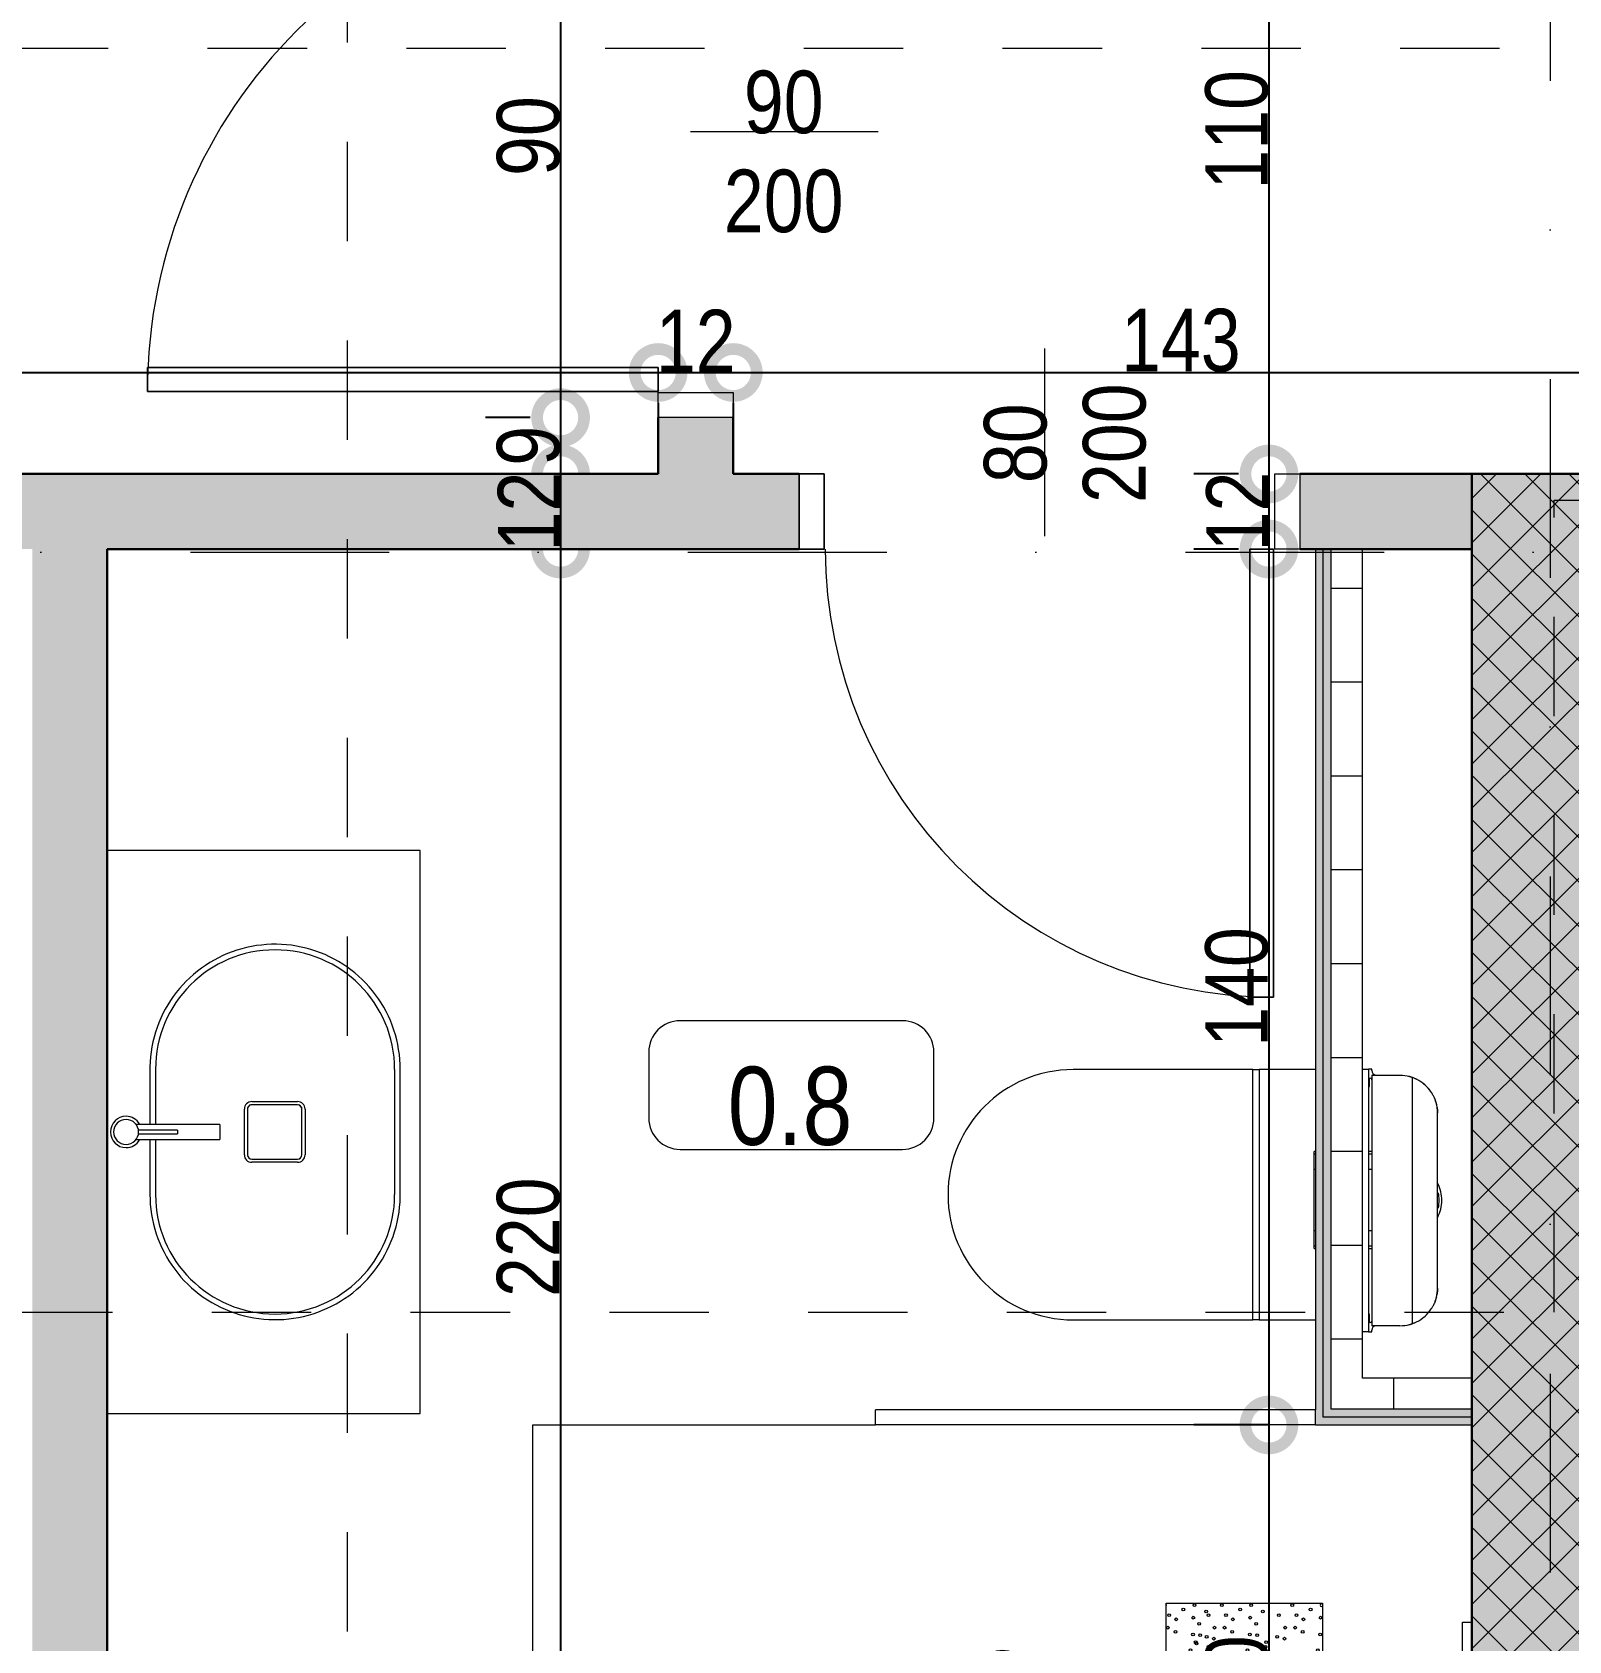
# Model space of a CAD drawing. Header units: centimetres. Extents: x 0 to 25250, y 0 to 2250.
# Drawn here: x 649 to 894.4, y 582.4 to 839.5 of the extents above; entities that cross this region are included whole.
import ezdxf

# ---------------------------------------------------------------- set-up
doc = ezdxf.new("R2010")
doc.units = ezdxf.units.CM
doc.linetypes.add('17-View-1$0$Dash', pattern=[31.75, 15.875, -15.875])
doc.linetypes.add('17-View-1$0$Dash dot', pattern=[79.375, 31.75, -23.8125, 0, -23.8125])
for name, color, linetype, lineweight in [('A-ANNO-DIMS', 7, 'Continuous', 9), ('A-AREA-IDEN', 7, 'Continuous', 9), ('A-DOOR', 7, 'Continuous', 9), ('A-DOOR-FRAM', 7, 'Continuous', 15), ('A-DOOR-IDEN', 7, 'Continuous', 9), ('A-WALL', 7, 'Continuous', 9), ('A-WALL-FNSH', 7, 'Continuous', 9), ('A-WALL-PATT', 7, 'Continuous', 9), ('G-ANNO-SYMB', 7, 'Continuous', 9), ('I-FURN', 7, 'Continuous', 9), ('P-SANR-FIXT', 7, 'Continuous', 9), ('S-COLS', 7, 'Continuous', 9), ('S-GRID', 7, 'Continuous', 9)]:
    doc.layers.add(name, color=color, linetype=linetype, lineweight=lineweight)
doc.styles.add('17-View-1$0$Arial Narrow', font='ARIALN.TTF', dxfattribs={"height": 12.5})
doc.styles.add('17-View-1$0$Arial Narrow_1', font='ARIALN.TTF', dxfattribs={"height": 10})
doc.styles.add('17-View-1$0$Arial Narrow_3', font='ARIALN.TTF', dxfattribs={"height": 10})
doc.dimstyles.new('17-View-1$0$TEC_DIM', dxfattribs={"dimscale": 30.48, "dimtxt": 10.23431, "dimasz": 0.492126, "dimexe": 0.393701, "dimexo": 0.246063, "dimgap": 0, "dimtad": 1, "dimdec": 0, "dimzin": 0, "dimdsep": 46, "dimtxsty": '17-View-1$0$Arial Narrow_3', "dimblk1": '17-View-1$0$_DotSmall', "dimblk2": '17-View-1$0$_DotSmall', "dimsah": 1, "dimcen": 0.09, "dimazin": 0, "dimtfac": 1, "dimtdec": 4, "dimtix": 1, "dimtmove": 0, "dimatfit": 3, "dimfxl": 1, "dimtvp": 1, "dimtolj": 1, "dimtzin": 0, "dimarcsym": 2})

# ---------------------------------------------------------------- blocks, each defined once
blk = doc.blocks.new('TEC - ДУШ КАБИНА - ДУШ 150x80 пита-2354202-НИВО 0')
at = {"layer": 'P-SANR-FIXT'}
for p, q in [((150, 40), (150, -40)), ((150, 40), (150, -40)), ((23.87, 13.5), (48.87, 13.5)), ((23.87, -11.5), (23.87, 13.5)), ((48.87, 13.5), (48.87, -11.5)), ((0, 8.5), (1.5, 8.5)), ((1.5, 8.5), (1.5, -8.5)), ((2.05, 1.9), (1.5, 1.9)), ((2.05, -2.31), (2.05, 2.31)), ((2.05, 2.31), (4.76, 2.31)), ((4.76, 2.31), (4.76, -2.31)), ((2.05, -1.9), (1.5, -1.9)), ((4.76, -2.31), (2.05, -2.31)), ((1.5, -8.5), (0, -8.5)), ((48.87, -11.5), (23.87, -11.5)), ((150, -40), (95.3, -40)), ((150, -40), (95.3, -40))]:
    blk.add_line(p, q, dxfattribs=at)
for centre, radius in [((27.76, 13.02), 0.22), ((29.14, 13.02), 0.22), ((30.35, 13.02), 0.22), ((32.39, 13.02), 0.22), ((39.01, 13.02), 0.22), ((40.39, 13.02), 0.22), ((41.6, 13.02), 0.22), ((43.65, 13.02), 0.22), ((48.09, 13.02), 0.22), ((24.56, 10.6), 0.22), ((25.11, 11.92), 0.22), ((27.76, 10.38), 0.22), ((29.52, 10.76), 0.22), ((31.84, 11.15), 0.22), ((32.84, 10.32), 0.22), ((33.28, 11.48), 0.22), ((35.81, 10.6), 0.22), ((36.37, 11.92), 0.22), ((39.01, 10.38), 0.22), ((40.78, 10.76), 0.22), ((41.92, 10.32), 0.22), ((42.36, 11.48), 0.22), ((43.09, 11.15), 0.22), ((44.89, 10.6), 0.22), ((45.44, 11.92), 0.22), ((48.09, 10.38), 0.22), ((24.56, 8.94), 0.22), ((24.62, 7.51), 0.22), ((26.16, 8.94), 0.22), ((27.98, 9), 0.22), ((30.13, 8.12), 0.22), ((30.85, 9.5), 0.22), ((31.84, 8.06), 0.22), ((35.04, 8.12), 0.22), ((35.81, 8.94), 0.22), ((35.87, 7.51), 0.22), ((37.41, 8.94), 0.22), ((39.23, 9), 0.22), ((41.38, 8.12), 0.22), ((42.1, 9.5), 0.22), ((43.09, 8.06), 0.22), ((44.12, 8.12), 0.22), ((44.89, 8.94), 0.22), ((44.95, 7.51), 0.22), ((46.49, 8.94), 0.22), ((48.31, 9), 0.22), ((24.23, 5.03), 0.22), ((29.96, 5.69), 0.22), ((31.12, 5.42), 0.22), ((32.89, 6.24), 0.22), ((33, 7.01), 0.22), ((34.33, 5.14), 0.22), ((34.93, 6.46), 0.22), ((35.48, 5.03), 0.22), ((41.22, 5.69), 0.22), ((42.08, 7.01), 0.22), ((42.38, 5.42), 0.22), ((43.4, 5.14), 0.22), ((44.01, 6.46), 0.22), ((44.14, 6.24), 0.22), ((44.56, 5.03), 0.22), ((26.93, 2.61), 0.22), ((27.04, 4.59), 0.22), ((28.26, 3.93), 0.22), ((29.85, 3.93), 0.22), ((34.49, 3.32), 0.22), ((38.19, 2.61), 0.22), ((38.3, 4.59), 0.22), ((39.51, 3.93), 0.22), ((41.11, 3.93), 0.22), ((43.57, 3.32), 0.22), ((47.26, 2.61), 0.22), ((47.37, 4.59), 0.22), ((48.59, 3.93), 0.22), ((75, 0.5), 4.5), ((3.95, 0), 0.19), ((24.01, 0.35), 0.22), ((24.17, 2.33), 0.22), ((25.11, 0.39), 0.22), ((25.77, 1.01), 0.22), ((27.76, 1.49), 0.22), ((28.03, 1.94), 0.22), ((28.7, 0.35), 0.22), ((29.14, 1.49), 0.22), ((30.35, 1.49), 0.22), ((30.85, 1.95), 0.22), ((32.39, 1.49), 0.22), ((33.28, -0.05), 0.22), ((33.39, 1.34), 0.22), ((35.26, 0.35), 0.22), ((35.43, 2.33), 0.22), ((36.37, 0.39), 0.22), ((37.03, 1.01), 0.22), ((39.01, 1.49), 0.22), ((39.29, 1.94), 0.22), ((39.95, 0.35), 0.22), ((40.39, 1.49), 0.22), ((41.6, 1.49), 0.22), ((42.1, 1.95), 0.22), ((42.36, -0.05), 0.22), ((42.47, 1.34), 0.22), ((43.65, 1.49), 0.22), ((44.34, 0.35), 0.22), ((44.51, 2.33), 0.22), ((45.44, 0.39), 0.22), ((46.11, 1.01), 0.22), ((48.09, 1.49), 0.22), ((48.37, 1.94), 0.22), ((24.56, -0.93), 0.22), ((24.56, -2.59), 0.22), ((26.16, -2.59), 0.22), ((27.76, -1.16), 0.22), ((27.98, -2.53), 0.22), ((29.52, -0.77), 0.22), ((30.85, -2.04), 0.22), ((31.84, -0.38), 0.22), ((32.84, -1.21), 0.22), ((35.81, -0.93), 0.22), ((35.81, -2.59), 0.22), ((37.41, -2.59), 0.22), ((39.01, -1.16), 0.22), ((39.23, -2.53), 0.22), ((40.78, -0.77), 0.22), ((41.92, -1.21), 0.22), ((42.1, -2.04), 0.22), ((43.09, -0.38), 0.22), ((44.89, -0.93), 0.22), ((44.89, -2.59), 0.22), ((46.49, -2.59), 0.22), ((48.09, -1.16), 0.22), ((48.31, -2.53), 0.22), ((24.62, -4.02), 0.22), ((30.13, -3.41), 0.22), ((31.84, -3.47), 0.22), ((32.89, -5.29), 0.22), ((33, -4.52), 0.22), ((34.93, -5.07), 0.22), ((35.04, -3.41), 0.22), ((35.87, -4.02), 0.22), ((41.38, -3.41), 0.22), ((42.08, -4.52), 0.22), ((43.09, -3.47), 0.22), ((44.01, -5.07), 0.22), ((44.12, -3.41), 0.22), ((44.14, -5.29), 0.22), ((44.95, -4.02), 0.22), ((24.23, -6.5), 0.22), ((27.04, -6.94), 0.22), ((28.26, -7.6), 0.22), ((29.85, -7.6), 0.22), ((29.96, -5.84), 0.22), ((31.12, -6.12), 0.22), ((34.33, -6.39), 0.22), ((35.48, -6.5), 0.22), ((38.3, -6.94), 0.22), ((39.51, -7.6), 0.22), ((41.11, -7.6), 0.22), ((41.22, -5.84), 0.22), ((42.38, -6.12), 0.22), ((43.4, -6.39), 0.22), ((44.56, -6.5), 0.22), ((47.37, -6.94), 0.22), ((48.59, -7.6), 0.22), ((24.17, -9.2), 0.22), ((26.93, -8.93), 0.22), ((28.03, -9.59), 0.22), ((30.85, -9.59), 0.22), ((33.39, -10.19), 0.22), ((34.49, -8.21), 0.22), ((35.43, -9.2), 0.22), ((38.19, -8.93), 0.22), ((39.29, -9.59), 0.22), ((42.1, -9.59), 0.22), ((42.47, -10.19), 0.22), ((43.57, -8.21), 0.22), ((44.51, -9.2), 0.22), ((47.26, -8.93), 0.22), ((48.37, -9.59), 0.22), ((25.77, -10.52), 0.22), ((28.7, -11.19), 0.22), ((35.26, -11.19), 0.22), ((37.03, -10.52), 0.22), ((39.95, -11.19), 0.22), ((44.34, -11.19), 0.22), ((46.11, -10.52), 0.22)]:
    blk.add_circle(centre, radius, dxfattribs=at)
for centre, start, end in [((23.79, 8.12), 290.8766, 69.1234), ((23.68, 6.46), 329.3889, 30.6111), ((49.03, 0.35), 137.3417, 222.6583), ((23.79, -3.41), 290.8766, 69.1234), ((23.68, -5.07), 329.3889, 30.6111), ((24.01, -11.19), 229.8884, 130.1116), ((49.03, -11.19), 137.3417, 222.6583)]:
    blk.add_arc(centre, 0.22, start, end, dxfattribs=at)
blk = doc.blocks.new('ШКАФ_баня - ШКАФ_баня-2331758-НИВО 0')
at = {"layer": 'I-FURN'}
for p, q in [((-45, 0), (-45, -50)), ((45, -50), (45, 0)), ((-1.2, -4.5), (-1.2, -18)), ((-0.3, -4.88), (-0.3, -11.2)), ((0.3, -11.2), (0.3, -4.88)), ((1.2, -18), (1.2, -4.5)), ((-1.19, -6.8), (-10, -6.8)), ((-1.2, -7.7), (-10, -7.7)), ((10, -6.8), (1.19, -6.8)), ((10, -7.7), (1.2, -7.7)), ((0.3, -11.2), (-0.3, -11.2)), ((1.2, -18), (-1.2, -18)), ((-4.85, -30.39), (-4.85, -23.09)), ((-4.35, -23.09), (-4.35, -30.39)), ((-3.65, -21.89), (3.65, -21.89)), ((3.65, -22.39), (-3.65, -22.39)), ((4.35, -30.39), (4.35, -23.09)), ((4.85, -23.09), (4.85, -30.39)), ((-3.65, -31.09), (3.65, -31.09)), ((3.65, -31.59), (-3.65, -31.59)), ((10, -45.9), (-10, -45.9)), ((-10, -46.8), (10, -46.8)), ((-45, -50), (45, -50))]:
    blk.add_line(p, q, dxfattribs=at)
at = {"layer": 'I-FURN', "flags": 128}
for points in [[(-10, -6.8), (-10.8, -6.82), (-11.6, -6.86), (-12.39, -6.94), (-13.19, -7.06), (-13.97, -7.2), (-14.75, -7.37), (-15.53, -7.58), (-16.29, -7.82), (-17.05, -8.08), (-17.79, -8.38), (-18.52, -8.7), (-19.24, -9.06), (-19.94, -9.44), (-20.62, -9.85), (-21.29, -10.29), (-21.94, -10.76), (-22.58, -11.25), (-23.19, -11.76), (-23.78, -12.3), (-24.35, -12.87), (-24.89, -13.45), (-25.41, -14.06), (-25.91, -14.68), (-26.38, -15.33), (-26.83, -15.99), (-27.25, -16.68), (-27.64, -17.37), (-28, -18.09), (-28.34, -18.81), (-28.64, -19.55), (-28.92, -20.3), (-29.16, -21.07), (-29.37, -21.84), (-29.56, -22.62), (-29.71, -23.4), (-29.83, -24.19), (-29.92, -24.99), (-29.97, -25.78), (-30, -26.58), (-29.99, -27.38), (-29.95, -28.18), (-29.88, -28.98), (-29.78, -29.77), (-29.64, -30.56), (-29.48, -31.34), (-29.28, -32.12), (-29.05, -32.89), (-28.79, -33.64), (-28.5, -34.39), (-28.19, -35.12), (-27.84, -35.84), (-27.46, -36.55), (-27.06, -37.24), (-26.63, -37.91), (-26.17, -38.57), (-25.69, -39.21), (-25.18, -39.82), (-24.64, -40.42), (-24.09, -41), (-23.51, -41.55), (-22.91, -42.08), (-22.29, -42.58), (-21.65, -43.06), (-20.99, -43.51), (-20.31, -43.94), (-19.62, -44.34), (-18.91, -44.71), (-18.18, -45.05), (-17.45, -45.36), (-16.7, -45.64), (-15.94, -45.9), (-15.17, -46.12), (-14.4, -46.31), (-13.61, -46.47), (-12.82, -46.6), (-12.03, -46.7), (-11.23, -46.76), (-10.43, -46.8), (-10, -46.8)], [(10, -46.8), (10.8, -46.78), (11.6, -46.74), (12.39, -46.66), (13.19, -46.54), (13.97, -46.4), (14.75, -46.23), (15.53, -46.02), (16.29, -45.78), (17.05, -45.52), (17.79, -45.22), (18.52, -44.9), (19.24, -44.54), (19.94, -44.16), (20.62, -43.75), (21.29, -43.31), (21.94, -42.84), (22.58, -42.35), (23.19, -41.84), (23.78, -41.3), (24.35, -40.73), (24.89, -40.15), (25.41, -39.54), (25.91, -38.92), (26.38, -38.27), (26.83, -37.61), (27.25, -36.92), (27.64, -36.23), (28, -35.51), (28.34, -34.79), (28.64, -34.05), (28.92, -33.3), (29.16, -32.53), (29.37, -31.76), (29.56, -30.98), (29.71, -30.2), (29.83, -29.41), (29.92, -28.61), (29.97, -27.82), (30, -27.02), (29.99, -26.22), (29.95, -25.42), (29.88, -24.62), (29.78, -23.83), (29.64, -23.04), (29.48, -22.26), (29.28, -21.48), (29.05, -20.71), (28.79, -19.96), (28.5, -19.21), (28.19, -18.48), (27.84, -17.76), (27.46, -17.05), (27.06, -16.36), (26.63, -15.69), (26.17, -15.03), (25.69, -14.39), (25.18, -13.78), (24.64, -13.18), (24.09, -12.6), (23.51, -12.05), (22.91, -11.52), (22.29, -11.02), (21.65, -10.54), (20.99, -10.09), (20.31, -9.66), (19.62, -9.26), (18.91, -8.89), (18.18, -8.55), (17.45, -8.24), (16.7, -7.96), (15.94, -7.7), (15.17, -7.48), (14.4, -7.29), (13.61, -7.13), (12.82, -7), (12.03, -6.9), (11.23, -6.84), (10.43, -6.8), (10, -6.8)]]:
    blk.add_lwpolyline(points, dxfattribs=at)
at = {"layer": 'I-FURN'}
for centre, radius, start, end in [((0, -3), 2.5, 360, 180), ((0, -3), 2, 360, 180), ((0, -3), 2.5, 180, 239.8518), ((0, -3), 2, 180, 360), ((0, -3), 2.5, 300.1482, 360), ((-10, -26.8), 19.1, 90, 270), ((10, -26.8), 19.1, 270, 90), ((-3.65, -23.09), 1.2, 90, 180), ((-3.65, -23.09), 0.7, 90, 180), ((-3.65, -23.09), 0.7, 105, 135), ((3.65, -23.09), 1.2, 0, 90), ((3.65, -23.09), 0.7, 360, 90), ((3.65, -23.09), 0.7, 15, 75), ((-3.65, -30.39), 1.2, 180, 270), ((-3.65, -30.39), 0.7, 180, 270), ((-3.65, -30.39), 0.7, 195, 225), ((3.65, -30.39), 0.7, 270, 360), ((3.65, -30.39), 1.2, 270, 0), ((3.65, -30.39), 0.7, 315, 345), ((3.65, -30.39), 0.7, 270, 300)]:
    blk.add_arc(centre, radius, start, end, dxfattribs=at)
blk = doc.blocks.new('WC 01 - WC-2236030-НИВО 0')
at = {"layer": 'P-SANR-FIXT'}
for p, q in [((-20, 36.7), (-20, 27.7)), ((20, 27.7), (20, 36.7)), ((-20, 27.7), (20, 27.7)), ((-20, 26.7), (-20, 27.7)), ((20, 26.7), (-20, 26.7)), ((-20, 26.7), (-20, -2)), ((20, 27.7), (20, 26.7)), ((20, -2), (20, 26.7))]:
    blk.add_line(p, q, dxfattribs=at)
blk.add_arc((0, -2), 20, 180, 360, dxfattribs=at)
blk = doc.blocks.new('TEC_DOOR-INT - 80x200-2358334-НИВО 0')
at = {"layer": 'A-DOOR', "lineweight": 15}
for p, q in [((32, -6), (35.8, -6)), ((32, -77.6), (32, -6)), ((32, -6), (32, -77.6)), ((35.8, -6), (32, -6)), ((35.8, -6), (35.8, -77.6)), ((35.8, -77.6), (35.8, -6)), ((35.8, -77.6), (32, -77.6)), ((32, -77.6), (35.8, -77.6))]:
    blk.add_line(p, q, dxfattribs=at)
at = {"layer": 'A-DOOR'}
blk.add_arc((35.8, -6), 71.6, 180, 270, dxfattribs=at)
at = {"layer": 'A-DOOR-FRAM'}
for p, q in [((-40, -6), (-40, 6)), ((-40, 6), (-36, 6)), ((-36, 6), (-40, 6)), ((-40, 6), (-40, -6)), ((-36, 6), (-36, -6)), ((-36, -6), (-36, 6)), ((36, 6), (40, 6)), ((36, -6), (36, 6)), ((36, -6), (36, 6)), ((36, 6), (40, 6)), ((40, 6), (40, -6)), ((40, 6), (40, -6)), ((-36, -6), (-40, -6)), ((-40, -6), (-36, -6)), ((40, -6), (36, -6)), ((40, -6), (36, -6))]:
    blk.add_line(p, q, dxfattribs=at)
blk = doc.blocks.new('TEC_DOOR-INT - 90x200-2358335-НИВО 0')
at = {"layer": 'A-DOOR', "lineweight": 15}
for p, q in [((37, -6), (40.8, -6)), ((37, -87.6), (37, -6)), ((37, -6), (37, -87.6)), ((40.8, -6), (37, -6)), ((40.8, -6), (40.8, -87.6)), ((40.8, -87.6), (40.8, -6)), ((40.8, -87.6), (37, -87.6)), ((37, -87.6), (40.8, -87.6))]:
    blk.add_line(p, q, dxfattribs=at)
at = {"layer": 'A-DOOR'}
blk.add_arc((40.8, -6), 81.6, 180, 270, dxfattribs=at)
at = {"layer": 'A-DOOR-FRAM'}
for p, q in [((-45, -6), (-45, 6)), ((-45, 6), (-41, 6)), ((-41, 6), (-45, 6)), ((-45, 6), (-45, -6)), ((-41, 6), (-41, -6)), ((-41, -6), (-41, 6)), ((41, 6), (45, 6)), ((41, -6), (41, 6)), ((41, -6), (41, 6)), ((41, 6), (45, 6)), ((45, 6), (45, -6)), ((45, 6), (45, -6)), ((-41, -6), (-45, -6)), ((-45, -6), (-41, -6)), ((45, -6), (41, -6)), ((45, -6), (41, -6))]:
    blk.add_line(p, q, dxfattribs=at)
blk = doc.blocks.new('СИСТЕМА ЗА ВГРАЖДАНЕ GROHE - Rapid_SL_38675001-2232490-НИВО 0')
at = {"layer": 'P-SANR-FIXT'}
for p, q in [((666.64, -996.69), (667.64, -996.69)), ((667.64, -996.69), (667.64, -1038.69)), ((668.14, -996.69), (667.64, -996.69)), ((668.14, -996.95), (668.14, -996.69)), ((667.64, -999.49), (667.79, -999.49)), ((667.79, -999.49), (667.79, -998.13)), ((668.14, -997.65), (668.14, -1037.72)), ((668.14, -997.65), (668.64, -997.65)), ((668.64, -997.65), (672.64, -997.65)), ((672.64, -997.72), (672.64, -997.65)), ((674.64, -1037.38), (674.64, -998.07)), ((678.64, -1031.72), (678.64, -1003.72)), ((659.14, -1009.9), (658.94, -1009.9)), ((658.94, -1009.9), (658.94, -1009.9)), ((658.94, -1010.05), (658.94, -1009.9)), ((658.94, -1010.29), (658.94, -1010.05)), ((658.94, -1012.74), (658.94, -1010.29)), ((659.14, -1010.29), (658.94, -1010.29)), ((668.16, -1009.9), (667.64, -1009.9)), ((668.16, -1010.29), (667.64, -1010.29)), ((668.16, -1010.11), (668.16, -1010.29)), ((668.16, -1010.29), (668.16, -1012.74)), ((658.94, -1022.54), (658.94, -1012.74)), ((659.14, -1012.74), (658.94, -1012.74)), ((668.16, -1012.74), (667.64, -1012.74)), ((668.16, -1012.74), (668.16, -1022.54)), ((658.94, -1025.01), (658.94, -1022.54)), ((659.14, -1022.54), (658.94, -1022.54)), ((668.16, -1022.54), (667.64, -1022.54)), ((668.16, -1022.54), (668.16, -1025.01)), ((658.94, -1025.25), (658.94, -1025.01)), ((659.14, -1025.01), (658.94, -1025.01)), ((658.94, -1025.4), (658.94, -1025.25)), ((658.94, -1025.4), (659.14, -1025.4)), ((658.94, -1025.4), (658.94, -1025.4)), ((668.16, -1025.01), (667.64, -1025.01)), ((667.64, -1025.4), (668.16, -1025.4)), ((668.16, -1025.01), (668.16, -1025.19)), ((667.79, -1035.89), (667.64, -1035.89)), ((667.79, -1037.24), (667.79, -1035.89)), ((667.64, -1038.69), (666.64, -1038.69)), ((667.64, -1038.69), (668.14, -1038.69)), ((668.64, -1037.72), (668.14, -1037.72)), ((668.14, -1038.69), (668.14, -1038.42)), ((672.64, -1037.72), (668.64, -1037.72))]:
    blk.add_line(p, q, dxfattribs=at)
for centre, radius, start, end in [((668.85, -996.95), 0.706, 180, 262.3719), ((667.89, -997.9), 0.25, 246.4218, 270), ((667.89, -998.4), 0.25, 0, 90), ((667.89, -998.4), 0.25, 0, 30), ((672.64, -1003.72), 6, 75.5225, 90), ((672.64, -1003.72), 6, 76.7113, 77.567), ((672.64, -1003.72), 6, 33.5573, 63.7897), ((672.64, -1003.72), 6, 47.8843, 51.5756), ((672.64, -1003.72), 6, 35.5088, 39.1323), ((673.53, -1017.69), 5.8, 360, 27.5667), ((673.53, -1017.69), 5.8, 332.3078, 360), ((673.53, -1017.69), 5.38, 360, 13.0464), ((673.53, -1017.69), 5.38, 346.9536, 360), ((672.64, -1031.72), 6, 296.2103, 326.4427), ((672.64, -1031.72), 6, 320.8677, 324.4912), ((667.89, -1037.47), 0.25, 90, 113.5782), ((667.89, -1036.97), 0.25, 270, 0), ((667.89, -1036.97), 0.25, 330, 0), ((668.85, -1038.42), 0.706, 97.6281, 180), ((672.64, -1031.72), 6, 270, 284.4775), ((672.64, -1031.72), 6, 282.433, 283.2887), ((672.64, -1031.72), 6, 308.4244, 312.1157)]:
    blk.add_arc(centre, radius, start, end, dxfattribs=at)
for points, knots in [([(674.64, -998.07), (674.64, -998.07), (674.63, -998.06), (674.6, -998.05), (674.53, -998.03), (674.46, -998.01), (674.4, -997.98), (674.35, -997.97), (674.27, -997.95), (674.2, -997.93), (674.14, -997.91)], [0, 0, 0, 0, 0.142857, 0.285714, 0.428571, 0.571429, 0.678571, 0.732143, 0.785714, 1, 1, 1, 1]), ([(675.29, -998.34), (675.25, -998.32), (675.16, -998.27), (674.98, -998.19), (674.8, -998.12), (674.67, -998.08), (674.64, -998.07), (674.64, -998.07)], [0, 0, 0, 0, 0.142857, 0.285714, 0.571429, 0.785714, 1, 1, 1, 1]), ([(677.64, -1035.04), (677.74, -1034.89), (677.92, -1034.6), (678.15, -1034.13), (678.33, -1033.66), (678.57, -1032.86), (678.64, -1032.21), (678.64, -1031.72)], [0, 0, 0, 0, 0.142857, 0.285714, 0.428571, 0.571429, 1, 1, 1, 1]), ([(674.64, -1037.38), (674.64, -1037.38), (674.69, -1037.36), (674.85, -1037.31), (674.98, -1037.25), (675.04, -1037.22), (675.14, -1037.18), (675.23, -1037.14), (675.29, -1037.11)], [0, 0, 0, 0, 0.285714, 0.571429, 0.678571, 0.732143, 0.785714, 1, 1, 1, 1])]:
    blk.add_open_spline(points, degree=3, knots=knots, dxfattribs=at)
for points in [[(678.64, -1003.72), (678.64, -1003.56), (678.63, -1003.24), (678.57, -1002.75), (678.47, -1002.27), (678.33, -1001.79), (678.15, -1001.32), (677.92, -1000.85), (677.74, -1000.55), (677.64, -1000.41)], [(678.14, -1001.33), (678.19, -1001.44), (678.28, -1001.66), (678.39, -1002), (678.45, -1002.23), (678.48, -1002.34)], [(678.55, -1002.69), (678.61, -1003.03), (678.64, -1003.38), (678.64, -1003.72)], [(678.48, -1033.11), (678.45, -1033.22), (678.39, -1033.45), (678.28, -1033.79), (678.19, -1034.01), (678.14, -1034.12)], [(678.64, -1031.72), (678.64, -1031.84), (678.64, -1032.07), (678.61, -1032.42), (678.57, -1032.65), (678.55, -1032.76)], [(674.14, -1037.53), (674.18, -1037.52), (674.25, -1037.5), (674.36, -1037.47), (674.45, -1037.44), (674.53, -1037.42), (674.6, -1037.4), (674.63, -1037.38), (674.64, -1037.38), (674.64, -1037.38)]]:
    blk.add_open_spline(points, degree=3, dxfattribs=at)
blk = doc.blocks.new('VITRINA - ВИТРИНА 80х240-2367799-НИВО 0')
at = {"layer": 'P-SANR-FIXT'}
for p, q in [((1.2, 35.3), (-1.2, 35.3)), ((-1.2, 35.3), (-1.2, -35)), ((1.2, 35.3), (1.2, -35)), ((1.2, -35), (-1.2, -35))]:
    blk.add_line(p, q, dxfattribs=at)
blk = doc.blocks.new('TEC_ROOM_TAG - TEC_ROOM_TAG-32046-НИВО 0')
at = {"layer": 'A-AREA-IDEN'}
for p, q in [((0.3718, 0.1968), (-0.3391, 0.1968)), ((-0.4391, 0.0968), (-0.4391, -0.1143)), ((0.4718, -0.1143), (0.4718, 0.0968)), ((-0.3391, -0.2143), (0.3718, -0.2143))]:
    blk.add_line(p, q, dxfattribs=at)
for centre, start, end in [((-0.3391, 0.0968), 90, 180), ((0.3718, 0.0968), 360, 90), ((-0.3391, -0.1143), 180, 270), ((0.3718, -0.1143), 270, 360)]:
    blk.add_arc(centre, 0.1, start, end, dxfattribs=at)
blk = doc.blocks.new('TEC_DOOR_TAG - TEC_DOOR_TAG-22318-НИВО 0')
at = {"layer": 'A-DOOR-IDEN'}
blk.add_line((-0.0145, -0.0167), (-0.0145, 0.5833), dxfattribs=at)
blk = doc.blocks.new('17-View-1$0$_DotSmall')
at = {"color": 0, "linetype": 'ByBlock', "const_width": 0.5}
blk.add_lwpolyline([(-0.0625, 0, 1), (0.0625, 0, 1)], format="xyb", close=True, dxfattribs=at)
blk = doc.blocks.new('*D2360')
at = {"layer": 'A-ANNO-DIMS', "color": 0, "lineweight": -2, "transparency": 16777216}
for p, q in [((1993.97, 901.4), (1993.97, 279.71)), ((398.97, 406.4), (398.97, 279.71)), ((398.97, 291.71), (1993.97, 291.71))]:
    blk.add_line(p, q, dxfattribs=at)
at = {"layer": 'A-ANNO-DIMS', "color": 0, "lineweight": -2, "transparency": 16777216, "xscale": 15, "yscale": 15, "zscale": 15, "rotation": 180}
blk.add_blockref('17-View-1$0$_DotSmall', (398.97, 291.71), dxfattribs=at)
at = {"layer": 'A-ANNO-DIMS', "color": 0, "lineweight": -2, "transparency": 16777216, "xscale": 15, "yscale": 15, "zscale": 15}
blk.add_blockref('17-View-1$0$_DotSmall', (1993.97, 291.71), dxfattribs=at)
at = {"layer": 'A-ANNO-DIMS', "color": 0, "transparency": 16777216, "insert": (1196.47, 296.81), "char_height": 10, "width": 30.4105, "attachment_point": 5, "style": '17-View-1$0$Arial Narrow_3'}
blk.add_mtext('\\A1;1595', dxfattribs=at)
blk = doc.blocks.new('*D2431')
at = {"layer": 'A-ANNO-DIMS', "color": 0, "lineweight": -2, "transparency": 16777216}
for p, q in [((841.69, 878.9), (834.54, 878.9)), ((846.54, 878.9), (846.54, 768.9)), ((841.69, 768.9), (834.54, 768.9))]:
    blk.add_line(p, q, dxfattribs=at)
at = {"layer": 'A-ANNO-DIMS', "color": 0, "lineweight": -2, "transparency": 16777216, "xscale": 15, "yscale": 15, "zscale": 15}
for p, rotation in [((846.54, 878.9), 90), ((846.54, 768.9), 270)]:
    blk.add_blockref('17-View-1$0$_DotSmall', p, dxfattribs=dict(at, rotation=rotation))
at = {"layer": 'A-ANNO-DIMS', "color": 0, "transparency": 16777216, "insert": (841.43, 823.9), "char_height": 10, "width": 22.8079, "attachment_point": 5, "rotation": 90, "style": '17-View-1$0$Arial Narrow_3'}
blk.add_mtext('\\A1;110', dxfattribs=at)
blk = doc.blocks.new('*D2432')
at = {"layer": 'A-ANNO-DIMS', "color": 0, "lineweight": -2, "transparency": 16777216}
for p, q in [((841.69, 768.9), (834.54, 768.9)), ((846.54, 768.9), (846.54, 756.9)), ((841.69, 756.9), (834.54, 756.9))]:
    blk.add_line(p, q, dxfattribs=at)
at = {"layer": 'A-ANNO-DIMS', "color": 0, "lineweight": -2, "transparency": 16777216, "xscale": 15, "yscale": 15, "zscale": 15}
for p, rotation in [((846.54, 768.9), 90), ((846.54, 756.9), 270)]:
    blk.add_blockref('17-View-1$0$_DotSmall', p, dxfattribs=dict(at, rotation=rotation))
at = {"layer": 'A-ANNO-DIMS', "color": 0, "transparency": 16777216, "insert": (841.52, 762.9), "char_height": 10, "width": 15.2053, "attachment_point": 5, "rotation": 90, "style": '17-View-1$0$Arial Narrow_3'}
blk.add_mtext('\\A1;12', dxfattribs=at)
blk = doc.blocks.new('*D2433')
at = {"layer": 'A-ANNO-DIMS', "color": 0, "lineweight": -2, "transparency": 16777216}
for p, q in [((841.69, 756.9), (834.54, 756.9)), ((846.54, 756.9), (846.54, 616.9)), ((846.47, 616.9), (834.54, 616.9))]:
    blk.add_line(p, q, dxfattribs=at)
at = {"layer": 'A-ANNO-DIMS', "color": 0, "lineweight": -2, "transparency": 16777216, "xscale": 15, "yscale": 15, "zscale": 15}
for p, rotation in [((846.54, 756.9), 90), ((846.54, 616.9), 270)]:
    blk.add_blockref('17-View-1$0$_DotSmall', p, dxfattribs=dict(at, rotation=rotation))
at = {"layer": 'A-ANNO-DIMS', "color": 0, "transparency": 16777216, "insert": (841.43, 686.9), "char_height": 10, "width": 22.8079, "attachment_point": 5, "rotation": 90, "style": '17-View-1$0$Arial Narrow_3'}
blk.add_mtext('\\A1;140', dxfattribs=at)
blk = doc.blocks.new('*D2434')
at = {"layer": 'A-ANNO-DIMS', "color": 0, "lineweight": -2, "transparency": 16777216}
for p, q in [((846.47, 616.9), (834.54, 616.9)), ((846.54, 616.9), (846.54, 536.9)), ((841.69, 536.9), (834.54, 536.9))]:
    blk.add_line(p, q, dxfattribs=at)
at = {"layer": 'A-ANNO-DIMS', "color": 0, "lineweight": -2, "transparency": 16777216, "xscale": 15, "yscale": 15, "zscale": 15}
for p, rotation in [((846.54, 616.9), 90), ((846.54, 536.9), 270)]:
    blk.add_blockref('17-View-1$0$_DotSmall', p, dxfattribs=dict(at, rotation=rotation))
at = {"layer": 'A-ANNO-DIMS', "color": 0, "transparency": 16777216, "insert": (841.43, 576.9), "char_height": 10, "width": 15.2053, "attachment_point": 5, "rotation": 90, "style": '17-View-1$0$Arial Narrow_3'}
blk.add_mtext('\\A1;80', dxfattribs=at)
blk = doc.blocks.new('*D2442')
at = {"layer": 'A-ANNO-DIMS', "color": 0, "lineweight": -2, "transparency": 16777216}
for p, q in [((728.53, 867.9), (721.38, 867.9)), ((733.38, 867.9), (733.38, 777.9)), ((728.53, 777.9), (721.38, 777.9))]:
    blk.add_line(p, q, dxfattribs=at)
at = {"layer": 'A-ANNO-DIMS', "color": 0, "lineweight": -2, "transparency": 16777216, "xscale": 15, "yscale": 15, "zscale": 15}
for p, rotation in [((733.38, 867.9), 90), ((733.38, 777.9), 270)]:
    blk.add_blockref('17-View-1$0$_DotSmall', p, dxfattribs=dict(at, rotation=rotation))
at = {"layer": 'A-ANNO-DIMS', "color": 0, "transparency": 16777216, "insert": (728.27, 822.9), "char_height": 10, "width": 15.2053, "attachment_point": 5, "rotation": 90, "style": '17-View-1$0$Arial Narrow_3'}
blk.add_mtext('\\A1;90', dxfattribs=at)
blk = doc.blocks.new('*D2443')
at = {"layer": 'A-ANNO-DIMS', "color": 0, "lineweight": -2, "transparency": 16777216}
for p, q in [((728.53, 777.9), (721.38, 777.9)), ((733.38, 777.9), (733.38, 768.9)), ((728.53, 768.9), (721.38, 768.9))]:
    blk.add_line(p, q, dxfattribs=at)
at = {"layer": 'A-ANNO-DIMS', "color": 0, "lineweight": -2, "transparency": 16777216, "xscale": 15, "yscale": 15, "zscale": 15}
for p, rotation in [((733.38, 777.9), 90), ((733.38, 768.9), 270)]:
    blk.add_blockref('17-View-1$0$_DotSmall', p, dxfattribs=dict(at, rotation=rotation))
at = {"layer": 'A-ANNO-DIMS', "color": 0, "transparency": 16777216, "insert": (728.27, 773.4), "char_height": 10, "width": 7.6026, "attachment_point": 5, "rotation": 90, "style": '17-View-1$0$Arial Narrow_3'}
blk.add_mtext('\\A1;9', dxfattribs=at)
blk = doc.blocks.new('*D2444')
at = {"layer": 'A-ANNO-DIMS', "color": 0, "lineweight": -2, "transparency": 16777216}
for p, q in [((728.53, 768.9), (721.38, 768.9)), ((733.38, 768.9), (733.38, 756.9)), ((728.53, 756.9), (721.38, 756.9))]:
    blk.add_line(p, q, dxfattribs=at)
at = {"layer": 'A-ANNO-DIMS', "color": 0, "lineweight": -2, "transparency": 16777216, "xscale": 15, "yscale": 15, "zscale": 15}
for p, rotation in [((733.38, 768.9), 90), ((733.38, 756.9), 270)]:
    blk.add_blockref('17-View-1$0$_DotSmall', p, dxfattribs=dict(at, rotation=rotation))
at = {"layer": 'A-ANNO-DIMS', "color": 0, "transparency": 16777216, "insert": (728.36, 762.9), "char_height": 10, "width": 15.2053, "attachment_point": 5, "rotation": 90, "style": '17-View-1$0$Arial Narrow_3'}
blk.add_mtext('\\A1;12', dxfattribs=at)
blk = doc.blocks.new('*D2445')
at = {"layer": 'A-ANNO-DIMS', "color": 0, "lineweight": -2, "transparency": 16777216}
for p, q in [((728.53, 756.9), (721.38, 756.9)), ((733.38, 756.9), (733.38, 536.9)), ((728.53, 536.9), (721.38, 536.9))]:
    blk.add_line(p, q, dxfattribs=at)
at = {"layer": 'A-ANNO-DIMS', "color": 0, "lineweight": -2, "transparency": 16777216, "xscale": 15, "yscale": 15, "zscale": 15}
for p, rotation in [((733.38, 756.9), 90), ((733.38, 536.9), 270)]:
    blk.add_blockref('17-View-1$0$_DotSmall', p, dxfattribs=dict(at, rotation=rotation))
at = {"layer": 'A-ANNO-DIMS', "color": 0, "transparency": 16777216, "insert": (728.27, 646.9), "char_height": 10, "width": 22.8079, "attachment_point": 5, "rotation": 90, "style": '17-View-1$0$Arial Narrow_3'}
blk.add_mtext('\\A1;220', dxfattribs=at)
blk = doc.blocks.new('*D2562')
at = {"layer": 'A-ANNO-DIMS', "color": 0, "lineweight": -2, "transparency": 16777216}
for p, q in [((443.97, 785.12), (748.97, 785.12)), ((443.97, 780.27), (443.97, 773.12)), ((748.97, 780.27), (748.97, 773.12))]:
    blk.add_line(p, q, dxfattribs=at)
at = {"layer": 'A-ANNO-DIMS', "color": 0, "lineweight": -2, "transparency": 16777216, "xscale": 15, "yscale": 15, "zscale": 15, "rotation": 180}
blk.add_blockref('17-View-1$0$_DotSmall', (443.97, 785.12), dxfattribs=at)
at = {"layer": 'A-ANNO-DIMS', "color": 0, "lineweight": -2, "transparency": 16777216, "xscale": 15, "yscale": 15, "zscale": 15}
blk.add_blockref('17-View-1$0$_DotSmall', (748.97, 785.12), dxfattribs=at)
at = {"layer": 'A-ANNO-DIMS', "color": 0, "transparency": 16777216, "insert": (596.47, 790.23), "char_height": 10, "width": 22.8079, "attachment_point": 5, "style": '17-View-1$0$Arial Narrow_3'}
blk.add_mtext('\\A1;305', dxfattribs=at)
blk = doc.blocks.new('*D2563')
at = {"layer": 'A-ANNO-DIMS', "color": 0, "lineweight": -2, "transparency": 16777216}
for p, q in [((748.97, 785.12), (760.97, 785.12)), ((748.97, 780.27), (748.97, 773.12)), ((760.97, 780.27), (760.97, 773.12))]:
    blk.add_line(p, q, dxfattribs=at)
at = {"layer": 'A-ANNO-DIMS', "color": 0, "lineweight": -2, "transparency": 16777216, "xscale": 15, "yscale": 15, "zscale": 15, "rotation": 180}
blk.add_blockref('17-View-1$0$_DotSmall', (748.97, 785.12), dxfattribs=at)
at = {"layer": 'A-ANNO-DIMS', "color": 0, "lineweight": -2, "transparency": 16777216, "xscale": 15, "yscale": 15, "zscale": 15}
blk.add_blockref('17-View-1$0$_DotSmall', (760.97, 785.12), dxfattribs=at)
at = {"layer": 'A-ANNO-DIMS', "color": 0, "transparency": 16777216, "insert": (754.97, 790.14), "char_height": 10, "width": 15.2053, "attachment_point": 5, "style": '17-View-1$0$Arial Narrow_3'}
blk.add_mtext('\\A1;12', dxfattribs=at)
blk = doc.blocks.new('*D2564')
at = {"layer": 'A-ANNO-DIMS', "color": 0, "lineweight": -2, "transparency": 16777216}
for p, q in [((903.97, 776.4), (903.97, 797.12)), ((760.97, 785.12), (903.97, 785.12)), ((760.97, 780.27), (760.97, 773.12))]:
    blk.add_line(p, q, dxfattribs=at)
at = {"layer": 'A-ANNO-DIMS', "color": 0, "lineweight": -2, "transparency": 16777216, "xscale": 15, "yscale": 15, "zscale": 15, "rotation": 180}
blk.add_blockref('17-View-1$0$_DotSmall', (760.97, 785.12), dxfattribs=at)
at = {"layer": 'A-ANNO-DIMS', "color": 0, "lineweight": -2, "transparency": 16777216, "xscale": 15, "yscale": 15, "zscale": 15}
blk.add_blockref('17-View-1$0$_DotSmall', (903.97, 785.12), dxfattribs=at)
at = {"layer": 'A-ANNO-DIMS', "color": 0, "transparency": 16777216, "insert": (832.47, 790.23), "char_height": 10, "width": 22.8079, "attachment_point": 5, "style": '17-View-1$0$Arial Narrow_3'}
blk.add_mtext('\\A1;143', dxfattribs=at)

msp = doc.modelspace()

# ---------------------------------------------------------------- hatches: boundary and pattern name
at = {"layer": 'A-WALL-PATT', "true_color": 0x808080}
h = msp.add_hatch(color=8, dxfattribs=at)
h.paths.add_polyline_path([(760.97, 768.9), (760.97, 777.9), (748.97, 777.9), (748.97, 768.9)])
h.paths.add_polyline_path([(760.97, 867.9), (760.97, 878.9), (748.97, 878.9), (748.97, 867.9)])
h = msp.add_hatch(color=8, dxfattribs=at)
h.paths.add_polyline_path([(851.47, 756.9), (878.97, 756.9), (878.97, 768.9), (851.47, 768.9)])
h.paths.add_polyline_path([(444.94, 756.9), (453.97, 756.9), (453.97, 768.9), (443.97, 768.9), (443.97, 756.9)])
h.paths.add_polyline_path([(638.97, 756.9), (771.47, 756.9), (771.47, 768.9), (638.97, 768.9)])
for points in [[(878.97, 488.9), (903.97, 488.9), (903.97, 768.9), (878.97, 768.9), (878.97, 511.9)], [(660.97, 536.9), (660.97, 756.9), (648.97, 756.9), (648.97, 536.9)]]:
    msp.add_hatch(color=8, dxfattribs=at).paths.add_polyline_path(points)
at = {"layer": 'A-WALL-PATT', "true_color": 0xffff80}
for points in [[(853.97, 618.15), (855.22, 618.15), (855.22, 756.9), (853.97, 756.9), (853.97, 619.3)], [(853.97, 616.9), (878.97, 616.9), (878.97, 618.15), (853.97, 618.15)]]:
    msp.add_hatch(color=51, dxfattribs=at).paths.add_polyline_path(points)
at = {"layer": 'A-WALL-PATT', "lineweight": 5, "true_color": 0xffff80}
for points in [[(855.22, 619.4), (856.47, 619.4), (856.47, 756.9), (855.22, 756.9), (855.22, 624.4)], [(878.97, 618.15), (878.97, 619.4), (855.22, 619.4), (855.22, 618.15)]]:
    msp.add_hatch(color=51, dxfattribs=at).paths.add_polyline_path(points)
at = {"layer": 'A-WALL-PATT'}
h = msp.add_hatch(dxfattribs=at)
h.set_pattern_fill('FP1_3', color=256, angle=-90, style=0, pattern_type=2)
h.set_pattern_definition([(5e-13, (853.969, 690.645), (-1e-13, 15), [])])
h.paths.add_polyline_path([(856.47, 624.4), (861.47, 624.4), (861.47, 756.9), (856.47, 756.9), (856.47, 629.24)])
h = msp.add_hatch(dxfattribs=at)
h.set_pattern_fill('FP1_4', color=256, angle=-90, style=0, pattern_type=2)
h.set_pattern_definition([(90, (866.469, 616.895), (-15, 9e-16), [])])
h.paths.add_polyline_path([(856.47, 619.4), (878.97, 619.4), (878.97, 624.4), (856.47, 624.4)])
at = {"layer": 'S-COLS'}
h = msp.add_hatch(dxfattribs=at)
h.set_pattern_fill('FP1_5', color=256, style=0, pattern_type=2)
h.set_pattern_definition([(45, (-1006133.902, 862055.479), (-3.535533906, 3.535533906), []), (135, (-1006133.902, 862055.479), (-3.535533906, -3.535533906), [])])
h.paths.add_polyline_path([(878.97, 433.9), (903.97, 433.9), (903.97, 768.9), (878.97, 768.9), (878.97, 459.26)])

# ---------------------------------------------------------------- linework, layer by layer
at = {"layer": 'A-WALL', "lineweight": 30}
for p, q in [((748.97, 777.9), (748.97, 768.9)), ((760.97, 768.9), (760.97, 777.9)), ((748.97, 768.9), (638.97, 768.9)), ((771.47, 768.9), (760.97, 768.9)), ((903.97, 768.9), (851.47, 768.9)), ((660.97, 536.9), (660.97, 756.9)), ((660.97, 756.9), (771.47, 756.9)), ((851.47, 756.9), (878.97, 756.9)), ((878.97, 756.9), (878.97, 536.9))]:
    msp.add_line(p, q, dxfattribs=at)
at = {"layer": 'A-WALL'}
for p, q in [((855.22, 618.15), (855.22, 756.9)), ((856.47, 619.4), (856.47, 756.9)), ((861.47, 624.4), (861.47, 756.9)), ((878.97, 624.4), (861.47, 624.4)), ((878.97, 618.15), (855.22, 618.15)), ((878.97, 619.4), (856.47, 619.4))]:
    msp.add_line(p, q, dxfattribs=at)
at = {"layer": 'A-WALL-FNSH'}
for p, q in [((853.97, 756.9), (853.97, 619.3)), ((853.97, 616.9), (878.97, 616.9))]:
    msp.add_line(p, q, dxfattribs=at)
at = {"layer": 'G-ANNO-SYMB', "linetype": '17-View-1$0$Dash', "lineweight": 18}
for p, q in [((699.28, 1964.99), (699.28, 219.38)), ((137.25, 836.94), (2189.4, 836.94)), ((892.1, 764.72), (1122.42, 764.72)), ((892.1, 634.94), (892.1, 764.72)), ((137.93, 634.94), (892.1, 634.94))]:
    msp.add_line(p, q, dxfattribs=at)
at = {"layer": 'S-COLS', "lineweight": 30}
for p, q in [((878.97, 768.9), (878.97, 624.4)), ((903.97, 768.9), (878.97, 768.9)), ((878.97, 616.9), (878.97, 433.9))]:
    msp.add_line(p, q, dxfattribs=at)
at = {"layer": 'S-COLS'}
for p, q in [((878.97, 624.4), (878.97, 619.4)), ((878.97, 619.4), (878.97, 618.15)), ((878.97, 618.15), (878.97, 616.9))]:
    msp.add_line(p, q, dxfattribs=at)
at = {"layer": 'S-GRID', "color": 1, "linetype": '17-View-1$0$Dash dot', "lineweight": 18, "true_color": 0xff0000}
for p, q in [((891.47, 1817.2), (891.47, 359.56)), ((276.88, 756.4), (2035.81, 756.4))]:
    msp.add_line(p, q, dxfattribs=at)

# ---------------------------------------------------------------- block references
at = {"layer": 'A-AREA-IDEN', "xscale": 49.99999999999998, "yscale": 49.99999999999998, "zscale": 49.99999999999998}
msp.add_blockref('TEC_ROOM_TAG - TEC_ROOM_TAG-32046-НИВО 0', (769.43, 671.66), dxfattribs=at)
at = {"layer": 'A-DOOR', "rotation": 269.9999999999999}
msp.add_blockref('TEC_DOOR-INT - 90x200-2358335-НИВО 0', (754.97, 822.9), dxfattribs=at)
at = {"layer": 'A-DOOR'}
msp.add_blockref('TEC_DOOR-INT - 80x200-2358334-НИВО 0', (811.47, 762.9), dxfattribs=at)
at = {"layer": 'A-DOOR-IDEN', "xscale": 49.99999999999998, "yscale": 49.99999999999998, "zscale": 49.99999999999998, "rotation": 270}
msp.add_blockref('TEC_DOOR_TAG - TEC_DOOR_TAG-22318-НИВО 0', (754.97, 822.9), dxfattribs=at)
at = {"layer": 'A-DOOR-IDEN', "xscale": 49.99999999999998, "yscale": 49.99999999999998, "zscale": 49.99999999999998}
msp.add_blockref('TEC_DOOR_TAG - TEC_DOOR_TAG-22318-НИВО 0', (811.47, 759.77), dxfattribs=at)
at = {"layer": 'I-FURN', "rotation": 89.99999999999787}
msp.add_blockref('ШКАФ_баня - ШКАФ_баня-2331758-НИВО 0', (660.97, 663.73), dxfattribs=at)
at = {"layer": 'P-SANR-FIXT'}
for name, p, rotation in [('WC 01 - WC-2236030-НИВО 0', (817.27, 653.7), 269.9999999999984), ('VITRINA - ВИТРИНА 80х240-2367799-НИВО 0', (818.67, 618.1), 269.9999999999997), ('TEC - ДУШ КАБИНА - ДУШ 150x80 пита-2354202-НИВО 0', (878.97, 576.9), 180)]:
    msp.add_blockref(name, p, dxfattribs=dict(at, rotation=rotation))
msp.add_blockref('СИСТЕМА ЗА ВГРАЖДАНЕ GROHE - Rapid_SL_38675001-2232490-НИВО 0', (194.83, 1670.48), dxfattribs=at)

# ---------------------------------------------------------------- texts
at = {"layer": 'A-AREA-IDEN', "insert": (770.04, 667.82), "char_height": 12.5, "width": 20.2, "attachment_point": 5, "line_spacing_factor": 0.949189, "style": '17-View-1$0$Arial Narrow'}
msp.add_mtext('\\pt63.5,127,190.5,254,317.5,381,444.5,508,571.5,635,698.5,762,825.5,889,952.5,1016,1079.5,1143,1206.5,1270,1333.5,1397,1460.5,1524,1587.5,1651,1714.5,1778,1841.5,1905,1968.5,2032;0.8', dxfattribs=at)
at = {"layer": 'A-DOOR-IDEN', "insert": (769.02, 820.38), "char_height": 10, "width": 20.2, "attachment_point": 5, "line_spacing_factor": 0.949189, "style": '17-View-1$0$Arial Narrow_1'}
msp.add_mtext('\\pt5,10,15,20,25,30,35,40,45,50,55,60,65,70,75,80,85,90,95,100,105,110,115,120,125,130,135,140,145,150,155,160;90\\P200', dxfattribs=at)
at = {"layer": 'A-DOOR-IDEN', "insert": (813.99, 773.81), "char_height": 10, "width": 20.2, "attachment_point": 5, "rotation": 90, "line_spacing_factor": 0.949189, "style": '17-View-1$0$Arial Narrow_1'}
msp.add_mtext('\\pt5,10,15,20,25,30,35,40,45,50,55,60,65,70,75,80,85,90,95,100,105,110,115,120,125,130,135,140,145,150,155,160;80\\P200', dxfattribs=at)

# ---------------------------------------------------------------- dimensions: what is measured, and where the dimension line sits
at = {"layer": 'A-ANNO-DIMS'}
for base, p1, p2, override, picture, middle in [((1993.97, 291.71), (398.97, 413.9), (1993.97, 908.9), {"dimpost": '<>', "dimfxl": 1670.04491}, '*D2360', (1196.47, 296.81)), ((903.97, 785.12), (760.97, 787.77), (903.97, 768.9), {"dimpost": '<>', "dimfxl": 144.240587}, '*D2564', (832.47, 790.23)), ((748.97, 785.12), (443.97, 787.77), (748.97, 787.77), {"dimpost": '<>', "dimfxl": 305}, '*D2562', (596.47, 790.23)), ((760.97, 785.12), (748.97, 787.77), (760.97, 787.77), {"dimpost": '<>', "dimfxl": 12}, '*D2563', (754.97, 790.14))]:
    dim = msp.add_linear_dim(base=base, p1=p1, p2=p2, dimstyle='17-View-1$0$TEC_DIM', override=override, dxfattribs=at)
    dim.commit()
    dim.dimension.update_dxf_attribs({"geometry": picture, "text_midpoint": middle})
for base, p1, p2, override, picture, middle in [((846.54, 768.9), (849.19, 878.9), (849.19, 768.9), {"dimpost": '<>', "dimfxl": 110}, '*D2431', (841.43, 823.9)), ((733.38, 777.9), (736.03, 867.9), (736.03, 777.9), {"dimpost": '<>', "dimfxl": 90}, '*D2442', (728.27, 822.9)), ((733.38, 768.9), (736.03, 777.9), (736.03, 768.9), {"dimpost": '<>', "dimfxl": 9}, '*D2443', (728.27, 773.4)), ((733.38, 756.9), (736.03, 768.9), (736.03, 756.9), {"dimpost": '<>', "dimfxl": 12}, '*D2444', (728.36, 762.9)), ((846.54, 756.9), (849.19, 768.9), (849.19, 756.9), {"dimpost": '<>', "dimfxl": 12}, '*D2432', (841.52, 762.9)), ((733.38, 536.9), (736.03, 756.9), (736.03, 536.9), {"dimpost": '<>', "dimfxl": 220}, '*D2445', (728.27, 646.9)), ((846.54, 616.9), (849.19, 756.9), (853.97, 616.9), {"dimpost": '<>', "dimfxl": 140.081617}, '*D2433', (841.43, 686.9)), ((846.54, 536.9), (853.97, 616.9), (849.19, 536.9), {"dimpost": '<>', "dimfxl": 80.142744}, '*D2434', (841.43, 576.9))]:
    dim = msp.add_linear_dim(base=base, p1=p1, p2=p2, angle=90, dimstyle='17-View-1$0$TEC_DIM', override=override, dxfattribs=at)
    dim.commit()
    dim.dimension.update_dxf_attribs({"geometry": picture, "text_midpoint": middle})

doc.saveas('drawing.dxf')
